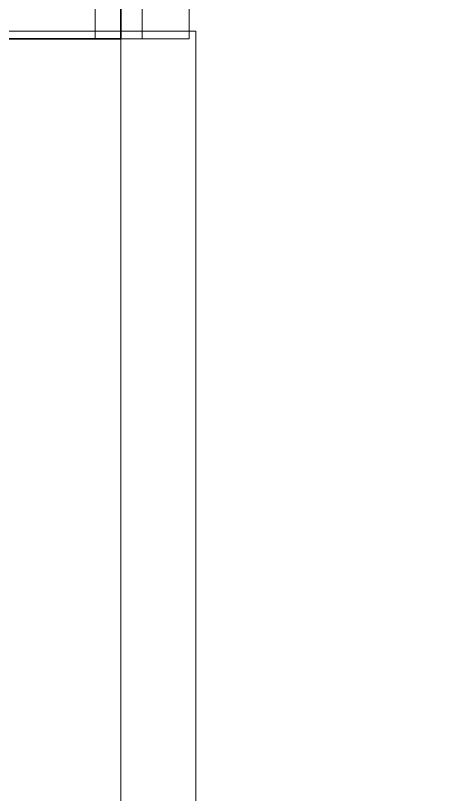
# Model space of a CAD drawing. Header units: centimetres. Extents: x 118932 to 154602, y -32682 to -23521.
# Drawn here: x 129469.52 to 129481.33, y -30936.58 to -30915.86 of the extents above; entities that cross this region are included whole.
import ezdxf

# ---------------------------------------------------------------- set-up
doc = ezdxf.new("R2010")
doc.units = ezdxf.units.CM
doc.header["$LTSCALE"] = 50
doc.header["$MEASUREMENT"] = 0
for name, color, linetype, lineweight, true_color in [('GEN_01_TA_Kolon', 7, 'Continuous', 35, 0xd05d28), ('GEN_02_TF_Pencere', 7, 'Continuous', 9, 0x6093ac), ('GEN_05_ML_Alçıpan_giydirme', 7, 'Continuous', 18, 0x7ebab5), ('GEN_05_ML_Mermer', 7, 'Continuous', 9, 0x9d8692)]:
    doc.layers.add(name, color=color, linetype=linetype, lineweight=lineweight, true_color=true_color)

# ---------------------------------------------------------------- blocks, each defined once
blk = doc.blocks.new('LEVEL -1_B BLOK_GÖRÜNÜŞ')
at = {"layer": 'GEN_02_TF_Pencere', "elevation": 0}
blk.add_lwpolyline([(2696.509, 448.407), (2696.509, 561.236)], dxfattribs=at)
blk = doc.blocks.new('LEVEL -1_B BLOK_KOLON')
at = {"layer": 'GEN_01_TA_Kolon', "elevation": 0, "flags": 128}
for points in [[(55319.406, 6575.043), (55319.406, 6605.043), (55339.406, 6605.043), (55339.406, 6575.043)], [(55339.406, 6575.043), (55339.406, 6605.043), (55319.406, 6605.043), (55319.406, 6575.043)]]:
    blk.add_lwpolyline(points, close=True, dxfattribs=at)
blk = doc.blocks.new('PP_Level-1_Bblok_YeniDuvarlar')
at = {"layer": 'GEN_05_ML_Alçıpan_giydirme', "elevation": 0}
for points in [[(2274.86, -243.923), (2274.543, -7.468), (2284.546, -7.468)], [(2277.359, -243.923), (2277.046, -9.968), (2284.546, -9.968), (2284.546, -7.468)], [(2276.109, -243.923), (2275.794, -8.718), (2284.546, -8.718)], [(2270.534, -243.923), (2277.359, -243.923)]]:
    blk.add_lwpolyline(points, dxfattribs=at)
blk = doc.blocks.new('P22_')
at = {"layer": 'GEN_05_ML_Mermer'}
blk.add_lwpolyline([(66285.953, 6586.027), (66285.953, 6473.027), (66307.953, 6473.027), (66307.953, 6586.027)], close=True, dxfattribs=at)
blk = doc.blocks.new('DOGRAMA LEVEL -1 B BLOK')
blk.add_blockref('P22_', (-65506.005, -6634.335, 0))

msp = doc.modelspace()

# ---------------------------------------------------------------- block references
for name, p in [('LEVEL -1_B BLOK_KOLON', (74132.916, -37491.516)), ('LEVEL -1_B BLOK_GÖRÜNÜŞ', (126775.812, -31477.708)), ('PP_Level-1_Bblok_YeniDuvarlar', (127196.781, -30672.55, 0)), ('DOGRAMA LEVEL -1 B BLOK', (128672.373, -30867.967))]:
    msp.add_blockref(name, p)

doc.saveas('drawing.dxf')
